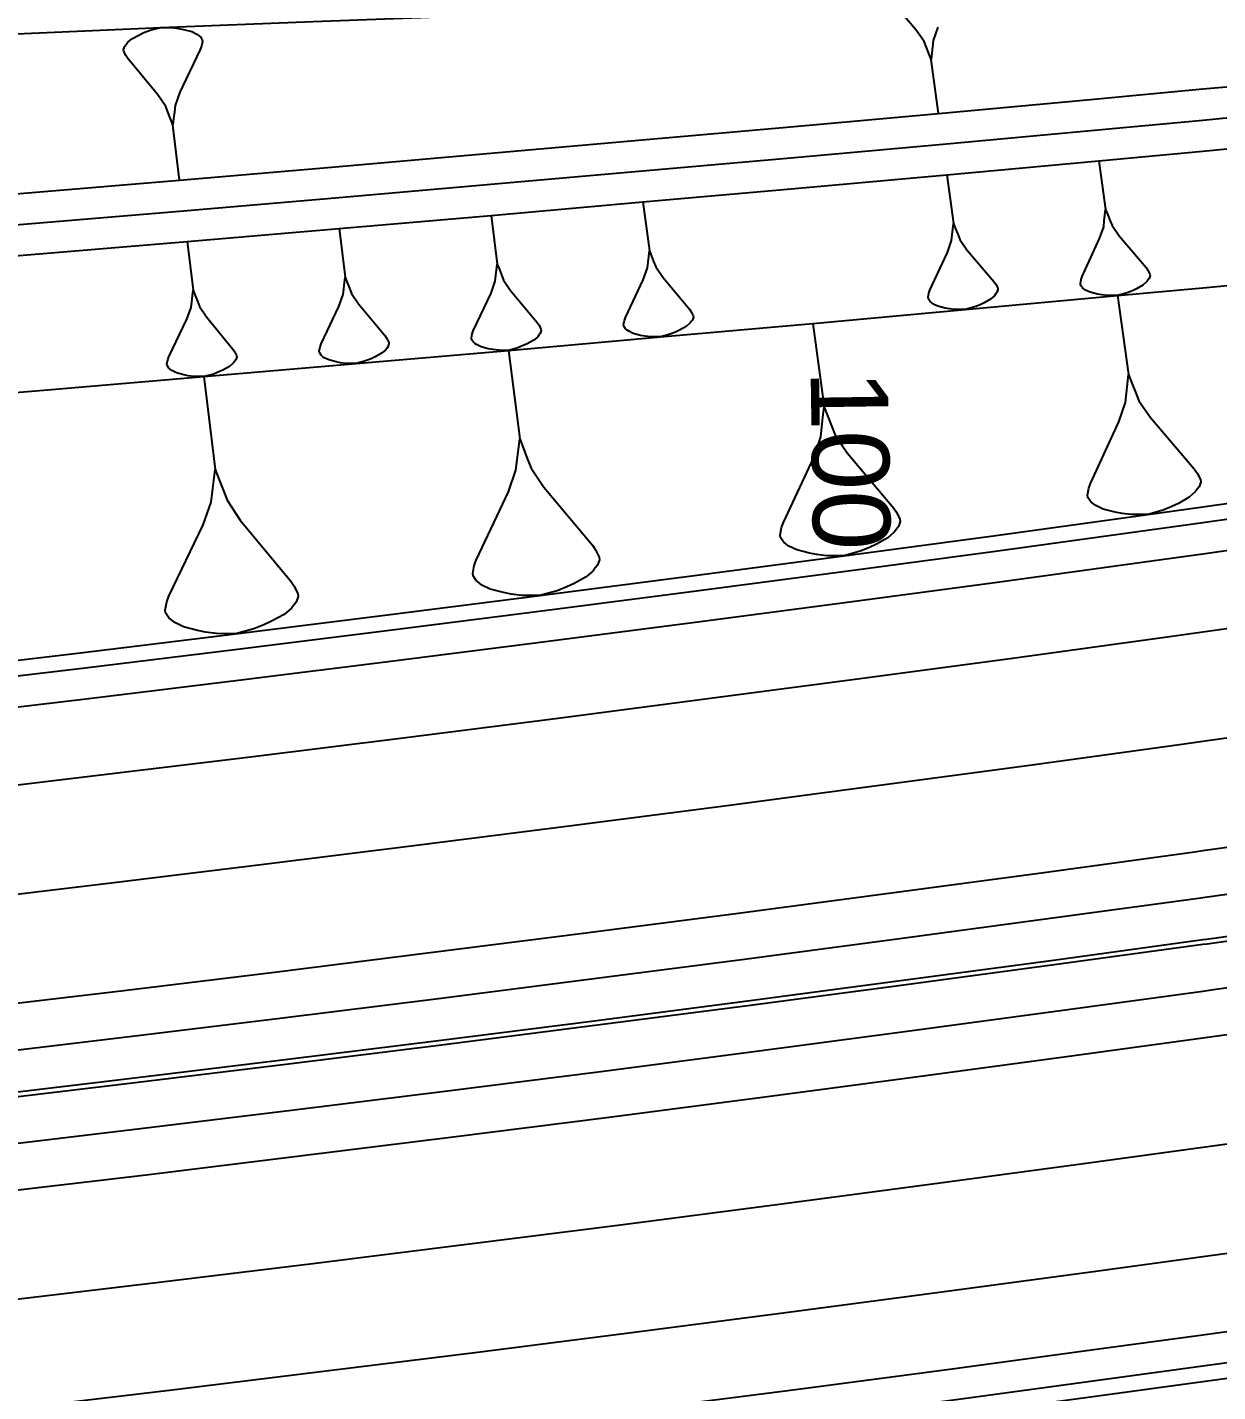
# Model space of a CAD drawing. Extents: x 389565 to 391267, y 804651 to 804848.
# Drawn here: x 390662 to 390700.48, y 804715.15 to 804759.24 of the extents above; entities that cross this region are included whole.
import ezdxf
from ezdxf.enums import TextEntityAlignment as Align

# ---------------------------------------------------------------- set-up
doc = ezdxf.new("R2010")
doc.units = 0
doc.layers.get('0').update_dxf_attribs({"linetype": 'CONTINUOUS'})
doc.styles.add('ARIAL', font='ARIAL.FON')

msp = doc.modelspace()

# ---------------------------------------------------------------- linework, layer by layer
at = {"color": 7}
for p, q in [((390690.7382, 804759.1511), (390689.7734, 804760.2865)), ((390665.7679, 804759.0716), (390665.9652, 804759.1475)), ((390665.9652, 804759.1475), (390666.3151, 804759.2422)), ((390666.3151, 804759.2422), (390666.6775, 804759.2352)), ((390666.6775, 804759.2352), (390666.8873, 804759.2093)), ((390666.8873, 804759.2093), (390667.0462, 804759.1773)), ((390667.0462, 804759.1773), (390667.3131, 804759.1068)), ((390690.9911, 804758.7802), (390690.7382, 804759.1511)), ((390691.4345, 804759.2456), (390691.2896, 804758.8207)), ((390665.1503, 804758.634), (390665.1949, 804758.6911)), ((390665.1949, 804758.6911), (390665.2396, 804758.7483)), ((390665.2396, 804758.7483), (390665.3797, 804758.8688)), ((390665.3797, 804758.8688), (390665.6216, 804759.0019)), ((390665.6216, 804759.0019), (390665.7679, 804759.0716)), ((390667.3131, 804759.1068), (390667.4783, 804759.0238)), ((390667.4783, 804759.0238), (390667.5355, 804758.9792)), ((390667.5355, 804758.9792), (390667.5926, 804758.9346)), ((390667.5926, 804758.9346), (390667.656, 804758.8391)), ((390667.6623, 804758.7882), (390667.6302, 804758.6293)), ((390667.656, 804758.8391), (390667.6623, 804758.7882)), ((390691.0679, 804758.588), (390690.9911, 804758.7802)), ((390691.2896, 804758.8207), (390691.2669, 804758.615)), ((390665.112, 804758.5259), (390665.1503, 804758.634)), ((390665.1182, 804758.4751), (390665.112, 804758.5259)), ((390665.1879, 804758.3287), (390665.1182, 804758.4751)), ((390665.2513, 804758.2332), (390665.1879, 804758.3287)), ((390666.222, 804757.0614), (390665.2513, 804758.2332)), ((390667.5918, 804758.5213), (390666.9343, 804757.1491)), ((390667.6302, 804758.6293), (390667.5918, 804758.5213)), ((390691.1447, 804758.3958), (390691.0679, 804758.588)), ((390691.2214, 804758.2036), (390691.1447, 804758.3958)), ((390691.2441, 804758.4093), (390691.2214, 804758.2036)), ((390691.2669, 804758.615), (390691.2441, 804758.4093)), ((390691.4579, 804756.4627), (390691.2214, 804758.2036)), ((390666.4756, 804756.6794), (390666.222, 804757.0614)), ((390666.9343, 804757.1491), (390666.7809, 804756.717)), ((390666.5515, 804756.4821), (390666.4756, 804756.6794)), ((390666.6275, 804756.2849), (390666.5515, 804756.4821)), ((390666.7551, 804756.5072), (390666.7292, 804756.2974)), ((390666.7809, 804756.717), (390666.7551, 804756.5072)), ((390666.7034, 804756.0876), (390666.6275, 804756.2849)), ((390666.7292, 804756.2974), (390666.7034, 804756.0876)), ((390666.9226, 804754.3068), (390666.7034, 804756.0876)), ((390696.6397, 804754.9311), (390696.8573, 804753.3585)), ((390691.727, 804754.4809), (390691.9406, 804752.9077)), ((390681.9023, 804753.5988), (390682.1081, 804752.0245)), ((390676.9903, 804753.167), (390677.1922, 804751.5922)), ((390696.7971, 804752.8007), (390696.8172, 804752.9866)), ((390696.8172, 804752.9866), (390696.8372, 804753.1726)), ((390696.8372, 804753.1726), (390696.8573, 804753.3585)), ((390696.8573, 804753.3585), (390696.9271, 804753.185)), ((390696.9271, 804753.185), (390696.9969, 804753.0115)), ((390696.9969, 804753.0115), (390697.0667, 804752.838)), ((390672.0785, 804752.7413), (390672.2764, 804751.166)), ((390691.879, 804752.35), (390691.8996, 804752.5359)), ((390691.8996, 804752.5359), (390691.9201, 804752.7218)), ((390691.9201, 804752.7218), (390691.9406, 804752.9077)), ((390691.9406, 804752.9077), (390692.01, 804752.734)), ((390692.01, 804752.734), (390692.0794, 804752.5603)), ((390692.0794, 804752.5603), (390692.1487, 804752.3866)), ((390696.6671, 804752.4163), (390696.7971, 804752.8007)), ((390697.0667, 804752.838), (390697.2962, 804752.5034)), ((390697.2962, 804752.5034), (390698.1705, 804751.4795)), ((390667.167, 804752.3218), (390667.3609, 804750.746)), ((390691.7481, 804751.966), (390691.879, 804752.35)), ((390692.1487, 804752.3866), (390692.3774, 804752.0514)), ((390696.1036, 804751.1935), (390696.6671, 804752.4163)), ((390682.0437, 804751.4672), (390682.0652, 804751.653)), ((390682.0652, 804751.653), (390682.0866, 804751.8387)), ((390682.0866, 804751.8387), (390682.1081, 804752.0245)), ((390682.1081, 804752.0245), (390682.1766, 804751.8505)), ((390682.1766, 804751.8505), (390682.2451, 804751.6765)), ((390682.2451, 804751.6765), (390682.3136, 804751.5024)), ((390691.1815, 804750.7446), (390691.7481, 804751.966)), ((390692.3774, 804752.0514), (390693.2491, 804751.0254)), ((390677.1264, 804751.035), (390677.1483, 804751.2207)), ((390677.1483, 804751.2207), (390677.1702, 804751.4065)), ((390677.1702, 804751.4065), (390677.1922, 804751.5922)), ((390677.1922, 804751.5922), (390677.2602, 804751.418)), ((390677.2602, 804751.418), (390677.3283, 804751.2438)), ((390677.3283, 804751.2438), (390677.3963, 804751.0696)), ((390681.9108, 804751.0838), (390682.0437, 804751.4672)), ((390682.3136, 804751.5024), (390682.5405, 804751.1661)), ((390696.0711, 804751.0975), (390696.1036, 804751.1935)), ((390698.1705, 804751.4795), (390698.2279, 804751.3959)), ((390698.2279, 804751.3959), (390698.2914, 804751.2673)), ((390698.2977, 804751.2223), (390698.2652, 804751.1263)), ((390698.2914, 804751.2673), (390698.2977, 804751.2223)), ((390667.3381, 804750.5604), (390667.3609, 804750.746)), ((390667.3609, 804750.746), (390667.4281, 804750.5715)), ((390672.2093, 804750.609), (390672.2317, 804750.7947)), ((390672.2317, 804750.7947), (390672.2541, 804750.9804)), ((390672.2541, 804750.9804), (390672.2764, 804751.166)), ((390672.2764, 804751.166), (390672.3441, 804750.9917)), ((390672.3441, 804750.9917), (390672.4117, 804750.8173)), ((390672.4117, 804750.8173), (390672.4793, 804750.6429)), ((390676.9925, 804750.652), (390677.1264, 804751.035)), ((390677.3963, 804751.0696), (390677.6224, 804750.7327)), ((390681.3382, 804749.8653), (390681.9108, 804751.0838)), ((390682.5405, 804751.1661), (390683.4072, 804750.1357)), ((390691.1488, 804750.6486), (390691.1815, 804750.7446)), ((390693.2491, 804751.0254), (390693.3063, 804750.9416)), ((390693.3063, 804750.9416), (390693.3696, 804750.8129)), ((390693.3757, 804750.7679), (390693.3429, 804750.6719)), ((390693.3696, 804750.8129), (390693.3757, 804750.7679)), ((390696.0448, 804750.9564), (390696.0711, 804751.0975)), ((390696.051, 804750.9115), (390696.0448, 804750.9564)), ((390696.1084, 804750.8279), (390696.051, 804750.9115)), ((390696.1595, 804750.7891), (390696.1084, 804750.8279)), ((390696.2107, 804750.7504), (390696.1595, 804750.7891)), ((390696.3579, 804750.6792), (390696.2107, 804750.7504)), ((390697.8531, 804750.7945), (390697.7246, 804750.7309)), ((390698.0654, 804750.9154), (390697.8531, 804750.7945)), ((390698.1877, 804751.024), (390698.0654, 804750.9154)), ((390698.2264, 804751.0751), (390698.1877, 804751.024)), ((390698.2652, 804751.1263), (390698.2264, 804751.0751)), ((390667.2924, 804750.1891), (390667.3152, 804750.3748)), ((390667.3152, 804750.3748), (390667.3381, 804750.5604)), ((390667.4281, 804750.5715), (390667.4953, 804750.3969)), ((390667.4953, 804750.3969), (390667.5625, 804750.2224)), ((390672.0745, 804750.2263), (390672.2093, 804750.609)), ((390672.4793, 804750.6429), (390672.7046, 804750.3055)), ((390672.7046, 804750.3055), (390673.5661, 804749.2708)), ((390676.4168, 804749.4349), (390676.9925, 804750.652)), ((390677.6224, 804750.7327), (390678.4865, 804749.7002)), ((390691.1221, 804750.5077), (390691.1488, 804750.6486)), ((390691.1282, 804750.4627), (390691.1221, 804750.5077)), ((390691.1854, 804750.3789), (390691.1282, 804750.4627)), ((390691.2365, 804750.3401), (390691.1854, 804750.3789)), ((390691.2875, 804750.3012), (390691.2365, 804750.3401)), ((390691.4346, 804750.2296), (390691.2875, 804750.3012)), ((390692.9301, 804750.3412), (390692.8013, 804750.2779)), ((390693.1426, 804750.4616), (390692.9301, 804750.3412)), ((390693.2652, 804750.5698), (390693.1426, 804750.4616)), ((390693.3041, 804750.6209), (390693.2652, 804750.5698)), ((390693.3429, 804750.6719), (390693.3041, 804750.6209)), ((390696.595, 804750.6204), (390696.3579, 804750.6792)), ((390696.736, 804750.5941), (390696.595, 804750.6204)), ((390696.922, 804750.5741), (390696.736, 804750.5941)), ((390697.2427, 804750.5727), (390696.922, 804750.5741)), ((390697.551, 804750.6611), (390697.2427, 804750.5727)), ((390697.2427, 804750.5727), (390697.5959, 804748.0199)), ((390697.7246, 804750.7309), (390697.551, 804750.6611)), ((390667.1566, 804749.8068), (390667.2924, 804750.1891)), ((390667.5625, 804750.2224), (390667.7869, 804749.8844)), ((390667.7869, 804749.8844), (390668.6458, 804748.8475)), ((390671.4957, 804749.0107), (390672.0745, 804750.2263)), ((390681.3049, 804749.7695), (390681.3382, 804749.8653)), ((390683.4072, 804750.1357), (390683.4639, 804750.0517)), ((390683.4639, 804750.0517), (390683.5265, 804749.9226)), ((390683.5324, 804749.8776), (390683.4992, 804749.7818)), ((390683.5265, 804749.9226), (390683.5324, 804749.8776)), ((390691.6715, 804750.1703), (390691.4346, 804750.2296)), ((390691.8125, 804750.1436), (390691.6715, 804750.1703)), ((390691.9984, 804750.1231), (390691.8125, 804750.1436)), ((390692.3191, 804750.1209), (390691.9984, 804750.1231)), ((390692.6276, 804750.2086), (390692.3191, 804750.1209)), ((390692.8013, 804750.2779), (390692.6276, 804750.2086)), ((390666.5748, 804748.5926), (390667.1566, 804749.8068)), ((390676.3834, 804749.3392), (390676.4168, 804749.4349)), ((390678.4865, 804749.7002), (390678.543, 804749.616)), ((390678.543, 804749.616), (390678.6053, 804749.4868)), ((390678.6111, 804749.4418), (390678.5776, 804749.346)), ((390678.6053, 804749.4868), (390678.6111, 804749.4418)), ((390681.2776, 804749.6286), (390681.3049, 804749.7695)), ((390681.2835, 804749.5837), (390681.2776, 804749.6286)), ((390681.3402, 804749.4996), (390681.2835, 804749.5837)), ((390681.3911, 804749.4605), (390681.3402, 804749.4996)), ((390681.4419, 804749.4214), (390681.3911, 804749.4605)), ((390681.5886, 804749.3491), (390681.4419, 804749.4214)), ((390683.0847, 804749.4531), (390682.9556, 804749.3905)), ((390683.2978, 804749.5725), (390683.0847, 804749.4531)), ((390683.421, 804749.6801), (390683.2978, 804749.5725)), ((390683.4601, 804749.7309), (390683.421, 804749.6801)), ((390683.4992, 804749.7818), (390683.4601, 804749.7309)), ((390687.3957, 804749.6753), (390687.7569, 804746.9649)), ((390671.462, 804748.915), (390671.4957, 804749.0107)), ((390673.5661, 804749.2708), (390673.6224, 804749.1864)), ((390673.6224, 804749.1864), (390673.6843, 804749.0571)), ((390673.69, 804749.012), (390673.6563, 804748.9164)), ((390673.6843, 804749.0571), (390673.69, 804749.012)), ((390676.3557, 804749.1984), (390676.3834, 804749.3392)), ((390676.3614, 804749.1534), (390676.3557, 804749.1984)), ((390676.418, 804749.0692), (390676.3614, 804749.1534)), ((390676.4687, 804749.03), (390676.418, 804749.0692)), ((390676.5195, 804748.9907), (390676.4687, 804749.03)), ((390676.666, 804748.9181), (390676.5195, 804748.9907)), ((390678.1623, 804749.0184), (390678.0331, 804748.9561)), ((390678.3757, 804749.1372), (390678.1623, 804749.0184)), ((390678.4992, 804749.2445), (390678.3757, 804749.1372)), ((390678.5384, 804749.2952), (390678.4992, 804749.2445)), ((390678.5776, 804749.346), (390678.5384, 804749.2952)), ((390681.8253, 804749.2885), (390681.5886, 804749.3491)), ((390681.9661, 804749.2612), (390681.8253, 804749.2885)), ((390682.1519, 804749.2397), (390681.9661, 804749.2612)), ((390682.4726, 804749.2359), (390682.1519, 804749.2397)), ((390682.7816, 804749.322), (390682.4726, 804749.2359)), ((390682.9556, 804749.3905), (390682.7816, 804749.322)), ((390666.5409, 804748.497), (390666.5748, 804748.5926)), ((390668.6458, 804748.8475), (390668.7019, 804748.763)), ((390668.7019, 804748.763), (390668.7636, 804748.6335)), ((390668.7691, 804748.5885), (390668.7352, 804748.4929)), ((390668.7636, 804748.6335), (390668.7691, 804748.5885)), ((390671.434, 804748.7743), (390671.462, 804748.915)), ((390671.4396, 804748.7293), (390671.434, 804748.7743)), ((390671.496, 804748.645), (390671.4396, 804748.7293)), ((390671.5466, 804748.6056), (390671.496, 804748.645)), ((390671.5973, 804748.5663), (390671.5466, 804748.6056)), ((390671.7436, 804748.4932), (390671.5973, 804748.5663)), ((390673.2402, 804748.5898), (390673.1108, 804748.5278)), ((390673.4539, 804748.7081), (390673.2402, 804748.5898)), ((390673.5776, 804748.8151), (390673.4539, 804748.7081)), ((390673.6169, 804748.8657), (390673.5776, 804748.8151)), ((390673.6563, 804748.9164), (390673.6169, 804748.8657)), ((390676.9025, 804748.8569), (390676.666, 804748.9181)), ((390677.0433, 804748.8292), (390676.9025, 804748.8569)), ((390677.229, 804748.8073), (390677.0433, 804748.8292)), ((390677.5497, 804748.8027), (390677.229, 804748.8073)), ((390677.8589, 804748.888), (390677.5497, 804748.8027)), ((390677.5497, 804748.8027), (390677.9162, 804745.9434)), ((390678.0331, 804748.9561), (390677.8589, 804748.888)), ((390666.5125, 804748.3564), (390666.5409, 804748.497)), ((390666.518, 804748.3114), (390666.5125, 804748.3564)), ((390666.5742, 804748.2269), (390666.518, 804748.3114)), ((390666.6247, 804748.1874), (390666.5742, 804748.2269)), ((390666.6753, 804748.1479), (390666.6247, 804748.1874)), ((390666.8214, 804748.0745), (390666.6753, 804748.1479)), ((390668.1887, 804748.1057), (390668.0141, 804748.0385)), ((390668.3182, 804748.1674), (390668.1887, 804748.1057)), ((390668.5322, 804748.2851), (390668.3182, 804748.1674)), ((390668.6562, 804748.3918), (390668.5322, 804748.2851)), ((390668.6957, 804748.4424), (390668.6562, 804748.3918)), ((390668.7352, 804748.4929), (390668.6957, 804748.4424)), ((390671.98, 804748.4315), (390671.7436, 804748.4932)), ((390672.1206, 804748.4034), (390671.98, 804748.4315)), ((390672.3063, 804748.381), (390672.1206, 804748.4034)), ((390672.627, 804748.3756), (390672.3063, 804748.381)), ((390672.9364, 804748.4602), (390672.627, 804748.3756)), ((390673.1108, 804748.5278), (390672.9364, 804748.4602)), ((390667.0576, 804748.0122), (390666.8214, 804748.0745)), ((390667.1982, 804747.9838), (390667.0576, 804748.0122)), ((390667.3838, 804747.9609), (390667.1982, 804747.9838)), ((390667.7045, 804747.9547), (390667.3838, 804747.9609)), ((390668.0141, 804748.0385), (390667.7045, 804747.9547)), ((390667.7045, 804747.9547), (390668.0737, 804744.9555)), ((390697.5308, 804747.4162), (390697.5633, 804747.7181)), ((390697.5633, 804747.7181), (390697.5959, 804748.0199)), ((390697.5959, 804748.0199), (390697.7092, 804747.7383)), ((390697.7092, 804747.7383), (390697.8225, 804747.4566)), ((390697.4982, 804747.1144), (390697.5308, 804747.4162)), ((390697.8225, 804747.4566), (390697.9358, 804747.1749)), ((390687.7208, 804746.6448), (390687.7569, 804746.9649)), ((390687.7569, 804746.9649), (390687.8756, 804746.6655)), ((390697.2872, 804746.4906), (390697.4982, 804747.1144)), ((390697.9358, 804747.1749), (390698.3083, 804746.6318)), ((390687.6846, 804746.3247), (390687.7208, 804746.6448)), ((390687.8756, 804746.6655), (390687.9944, 804746.366)), ((390687.9944, 804746.366), (390688.1131, 804746.0666)), ((390696.3725, 804744.5057), (390697.2872, 804746.4906)), ((390698.3083, 804746.6318), (390699.7275, 804744.9699)), ((390677.8764, 804745.6062), (390677.9162, 804745.9434)), ((390677.9162, 804745.9434), (390678.0398, 804745.6271)), ((390687.4212, 804745.3439), (390687.6484, 804746.0047)), ((390687.6484, 804746.0047), (390687.6846, 804746.3247)), ((390688.1131, 804746.0666), (390688.5054, 804745.4883)), ((390677.8366, 804745.269), (390677.8764, 804745.6062)), ((390678.0398, 804745.6271), (390678.1633, 804745.3108)), ((390688.5054, 804745.4883), (390690.0024, 804743.7175)), ((390677.7968, 804744.9317), (390677.8366, 804745.269)), ((390678.1633, 804745.3108), (390678.2869, 804744.9945)), ((390686.4402, 804743.2427), (390687.4212, 804745.3439)), ((390667.9867, 804744.2489), (390668.0302, 804744.6022)), ((390668.0302, 804744.6022), (390668.0737, 804744.9555)), ((390668.0737, 804744.9555), (390668.2016, 804744.6233)), ((390668.2016, 804744.6233), (390668.3295, 804744.291)), ((390677.5538, 804744.2363), (390677.7968, 804744.9317)), ((390678.2869, 804744.9945), (390678.6974, 804744.3829)), ((390699.7275, 804744.9699), (390699.8206, 804744.8341)), ((390699.8206, 804744.8341), (390699.9238, 804744.6254)), ((390699.9238, 804744.6254), (390699.9339, 804744.5524)), ((390667.9432, 804743.8955), (390667.9867, 804744.2489)), ((390668.3295, 804744.291), (390668.4574, 804743.9588)), ((390676.5084, 804742.0264), (390677.5538, 804744.2363)), ((390678.6974, 804744.3829), (390680.2663, 804742.5081)), ((390696.277, 804744.1208), (390696.3197, 804744.3497)), ((390696.3197, 804744.3497), (390696.3725, 804744.5057)), ((390699.7555, 804744.2304), (390699.5569, 804744.0543)), ((390699.8183, 804744.3135), (390699.7555, 804744.2304)), ((390699.8812, 804744.3965), (390699.8183, 804744.3135)), ((390699.9339, 804744.5524), (390699.8812, 804744.3965)), ((390667.6848, 804743.1678), (390667.9432, 804743.8955)), ((390668.4574, 804743.9588), (390668.8845, 804743.3155)), ((390690.0024, 804743.7175), (390690.1005, 804743.5729)), ((390696.2871, 804744.0479), (390696.277, 804744.1208)), ((390696.3803, 804743.9121), (390696.2871, 804744.0479)), ((390696.4633, 804743.8493), (390696.3803, 804743.9121)), ((390696.5463, 804743.7864), (390696.4633, 804743.8493)), ((390696.7853, 804743.6708), (390696.5463, 804743.7864)), ((390699.0036, 804743.7547), (390698.722, 804743.6414)), ((390699.2124, 804743.858), (390699.0036, 804743.7547)), ((390699.5569, 804744.0543), (390699.2124, 804743.858)), ((390668.8845, 804743.3155), (390670.5193, 804741.3419)), ((390686.3834, 804743.0775), (390686.4402, 804743.2427)), ((390690.1005, 804743.5729), (390690.2089, 804743.3509)), ((390690.2192, 804743.2735), (390690.1624, 804743.1083)), ((390690.2089, 804743.3509), (390690.2192, 804743.2735)), ((390697.1702, 804743.5754), (390696.7853, 804743.6708)), ((390697.3991, 804743.5328), (390697.1702, 804743.5754)), ((390697.7009, 804743.5002), (390697.3991, 804743.5328)), ((390698.2215, 804743.4979), (390697.7009, 804743.5002)), ((390698.722, 804743.6414), (390698.2215, 804743.4979)), ((390666.5775, 804740.8567), (390667.6848, 804743.1678)), ((390686.3369, 804742.8349), (390686.3834, 804743.0775)), ((390686.3472, 804742.7575), (390686.3369, 804742.8349)), ((390690.0282, 804742.9327), (390689.8165, 804742.7469)), ((390690.0953, 804743.0205), (390690.0282, 804742.9327)), ((390690.1624, 804743.1083), (390690.0953, 804743.0205)), ((390680.2663, 804742.5081), (390680.3689, 804742.3552)), ((390686.4453, 804742.6129), (390686.3472, 804742.7575)), ((390686.5331, 804742.5458), (390686.4453, 804742.6129)), ((390686.6208, 804742.4787), (390686.5331, 804742.5458)), ((390686.8738, 804742.3547), (390686.6208, 804742.4787)), ((390689.2279, 804742.432), (390688.9285, 804742.3133)), ((390689.4499, 804742.5404), (390689.2279, 804742.432)), ((390689.8165, 804742.7469), (390689.4499, 804742.5404)), ((390676.4477, 804741.8526), (390676.5084, 804742.0264)), ((390680.3689, 804742.3552), (390680.482, 804742.1206)), ((390680.4925, 804742.0389), (390680.4318, 804741.865)), ((390680.482, 804742.1206), (390680.4925, 804742.0389)), ((390687.2816, 804742.2515), (390686.8738, 804742.3547)), ((390687.5243, 804742.205), (390687.2816, 804742.2515)), ((390687.8443, 804742.1688), (390687.5243, 804742.205)), ((390688.3967, 804742.1636), (390687.8443, 804742.1688)), ((390688.9285, 804742.3133), (390688.3967, 804742.1636)), ((390676.3974, 804741.597), (390676.4477, 804741.8526)), ((390676.4079, 804741.5153), (390676.3974, 804741.597)), ((390676.5105, 804741.3624), (390676.4079, 804741.5153)), ((390680.0652, 804741.4859), (390679.6777, 804741.2702)), ((390680.2893, 804741.6807), (390680.0652, 804741.4859)), ((390680.3605, 804741.7729), (390680.2893, 804741.6807)), ((390680.4318, 804741.865), (390680.3605, 804741.7729)), ((390670.5193, 804741.3419), (390670.6261, 804741.1811)), ((390670.6261, 804741.1811), (390670.7435, 804740.9346)), ((390676.6027, 804741.2912), (390676.5105, 804741.3624)), ((390676.6948, 804741.22), (390676.6027, 804741.2912)), ((390676.9609, 804741.088), (390676.6948, 804741.22)), ((390677.3903, 804740.977), (390676.9609, 804741.088)), ((390679.4431, 804741.1571), (390679.1268, 804741.0335)), ((390679.6777, 804741.2702), (390679.4431, 804741.1571)), ((390666.4588, 804740.4072), (390666.5129, 804740.6748)), ((390666.5129, 804740.6748), (390666.5775, 804740.8567)), ((390670.6894, 804740.667), (390670.6143, 804740.5707)), ((390670.754, 804740.8489), (390670.6894, 804740.667)), ((390670.7435, 804740.9346), (390670.754, 804740.8489)), ((390677.6458, 804740.9267), (390677.3903, 804740.977)), ((390677.9831, 804740.8869), (390677.6458, 804740.9267)), ((390678.5654, 804740.8785), (390677.9831, 804740.8869)), ((390679.1268, 804741.0335), (390678.5654, 804740.8785)), ((390666.4694, 804740.3215), (390666.4588, 804740.4072)), ((390666.5762, 804740.1606), (390666.4694, 804740.3215)), ((390666.6724, 804740.0855), (390666.5762, 804740.1606)), ((390670.3031, 804740.2714), (390669.8958, 804740.0473)), ((390670.5391, 804740.4745), (390670.3031, 804740.2714)), ((390670.6143, 804740.5707), (390670.5391, 804740.4745)), ((390666.7687, 804740.0103), (390666.6724, 804740.0855)), ((390667.0468, 804739.8706), (390666.7687, 804740.0103)), ((390667.4964, 804739.752), (390667.0468, 804739.8706)), ((390667.764, 804739.6979), (390667.4964, 804739.752)), ((390669.317, 804739.8021), (390668.7277, 804739.6426)), ((390669.6492, 804739.93), (390669.317, 804739.8021)), ((390669.8958, 804740.0473), (390669.6492, 804739.93)), ((390668.1173, 804739.6544), (390667.764, 804739.6979)), ((390668.7277, 804739.6426), (390668.1173, 804739.6544))]:
    msp.add_line(p, q, dxfattribs=at)
at = {"color": 1, "linetype": 'CONTINUOUS'}
for points in [[(390700, 804757.2498), (390701.2737, 804757.368), (390706.182, 804757.83), (390711.0907, 804758.2981), (390715.9997, 804758.7723), (390720.909, 804759.2528), (390725.8187, 804759.7394), (390730.7288, 804760.2322), (390735.6392, 804760.7313), (390740.5501, 804761.2365), (390745.4613, 804761.748), (390750.373, 804762.2657), (390753.0541, 804762.5509), (390755.2849, 804762.7912), (390760.195, 804763.3357), (390765.103, 804763.9015), (390770.0086, 804764.4885), (390774.9118, 804765.0968), (390779.8125, 804765.7263), (390784.7106, 804766.377), (390789.606, 804767.0489)], [(390700, 804743.7462), (390703.1314, 804744.1834), (390708.0395, 804744.8812), (390712.9459, 804745.5913), (390717.8505, 804746.3137), (390722.7533, 804747.0483), (390727.6542, 804747.7952), (390732.5532, 804748.5543), (390737.4504, 804749.3256), (390742.3455, 804750.1092), (390747.2387, 804750.9051), (390752.1299, 804751.7131), (390754.7988, 804752.1593), (390757.0191, 804752.5334), (390761.9062, 804753.3659), (390766.7912, 804754.2107), (390771.6741, 804755.0676), (390776.5548, 804755.9367), (390781.4333, 804756.8181), (390786.3096, 804757.7116), (390791.1837, 804758.6173), (390796.0555, 804759.5352), (390800, 804761.1466)], [(390700, 804743.2413), (390703.2012, 804743.6883), (390708.1105, 804744.3863), (390713.0182, 804745.0966), (390717.924, 804745.8191), (390722.828, 804746.5539), (390727.7301, 804747.301), (390732.6304, 804748.0603), (390737.5288, 804748.8318), (390742.4252, 804749.6156), (390747.3196, 804750.4116), (390752.2121, 804751.2199), (390754.8816, 804751.6662), (390757.1024, 804752.0404), (390761.9908, 804752.8731), (390766.877, 804753.7181), (390771.7611, 804754.5752), (390776.6431, 804755.4446), (390781.5228, 804756.3262), (390786.4004, 804757.2199), (390791.2756, 804758.1259), (390796.1487, 804759.044)], [(390600, 804749.2019), (390603.148, 804749.416), (390608.0534, 804749.7558), (390612.9588, 804750.1016), (390617.8643, 804750.4534), (390622.7697, 804750.8114), (390627.6752, 804751.1754), (390632.5807, 804751.5455), (390637.4864, 804751.9216), (390642.3921, 804752.3039), (390647.2979, 804752.6923), (390652.2039, 804753.0867), (390657.11, 804753.4873), (390662.0162, 804753.894), (390666.9226, 804754.3068), (390671.8292, 804754.7257), (390676.736, 804755.1507), (390681.6431, 804755.5819), (390686.5503, 804756.0192), (390691.4579, 804756.4627), (390696.3656, 804756.9123), (390700, 804757.2498)], [(390700, 804729.7622), (390700.1196, 804729.7786), (390705.0638, 804730.4689), (390710.0062, 804731.1716), (390714.9469, 804731.8866), (390719.8857, 804732.614), (390724.8227, 804733.3538), (390729.7579, 804734.1058), (390734.6911, 804734.8703), (390739.6224, 804735.647), (390744.5518, 804736.4361), (390749.4792, 804737.2375), (390754.4045, 804738.0512), (390757.092, 804738.5005), (390759.3279, 804738.8772), (390764.2491, 804739.7155), (390769.1682, 804740.5662), (390774.0852, 804741.4291), (390779, 804742.3043), (390783.9126, 804743.1918), (390788.823, 804744.0916), (390793.7311, 804745.0036), (390798.6369, 804745.9279), (390800, 804746.1883)], [(390700, 804729.6108), (390700.1402, 804729.63), (390705.0847, 804730.3204), (390710.0275, 804731.0231), (390714.9685, 804731.7382), (390719.9077, 804732.4657), (390724.8451, 804733.2055), (390729.7806, 804733.9576), (390734.7143, 804734.7221), (390739.646, 804735.4989), (390744.5757, 804736.288), (390749.5035, 804737.0895), (390754.4292, 804737.9032), (390757.1169, 804738.3526), (390759.3529, 804738.7293), (390764.2745, 804739.5677), (390769.194, 804740.4184), (390774.1113, 804741.2814), (390779.0265, 804742.1566), (390783.9394, 804743.0442), (390788.8502, 804743.9441), (390793.7587, 804744.8562), (390798.6648, 804745.7806), (390800, 804746.0356)], [(390600, 804732.3962), (390604.6463, 804732.8095), (390609.5832, 804733.2612), (390614.519, 804733.7251), (390619.4535, 804734.2015), (390624.3869, 804734.6901), (390629.319, 804735.1911), (390634.2498, 804735.7044), (390639.1794, 804736.2301), (390644.1076, 804736.768), (390649.0345, 804737.3183), (390653.96, 804737.8809), (390658.884, 804738.4558), (390663.8066, 804739.043), (390668.7277, 804739.6426), (390673.6473, 804740.2544), (390678.5654, 804740.8785), (390683.4819, 804741.5149), (390688.3967, 804742.1636), (390693.31, 804742.8246), (390698.2215, 804743.4979), (390700, 804743.7462)], [(390600, 804731.8942), (390604.6913, 804732.3115), (390609.6294, 804732.7633), (390614.5664, 804733.2274), (390619.5022, 804733.7038), (390624.4368, 804734.1926), (390629.3701, 804734.6937), (390634.3022, 804735.2072), (390639.233, 804735.7329), (390644.1625, 804736.271), (390649.0906, 804736.8215), (390654.0173, 804737.3842), (390658.9426, 804737.9593), (390663.8665, 804738.5466), (390668.7888, 804739.1463), (390673.7097, 804739.7583), (390678.6289, 804740.3826), (390683.5467, 804741.0191), (390688.4628, 804741.668), (390693.3773, 804742.3292), (390698.2901, 804743.0026), (390700, 804743.2413)], [(390700, 804715.9845), (390701.9903, 804716.2574), (390706.9683, 804716.9524), (390711.9445, 804717.6599), (390716.9189, 804718.3798), (390721.8915, 804719.1122), (390726.8623, 804719.857), (390731.8312, 804720.6142), (390736.7981, 804721.3839), (390741.7632, 804722.1659), (390746.7262, 804722.9604), (390751.6873, 804723.7673), (390756.6463, 804724.5865), (390759.3522, 804725.0389), (390761.6033, 804725.4182), (390766.5581, 804726.2623), (390771.5109, 804727.1187), (390776.4615, 804727.9875), (390781.4099, 804728.8687), (390786.3561, 804729.7623), (390791.3, 804730.6682), (390796.2417, 804731.5865), (390800, 804732.2946)], [(390700, 804715.4798), (390702.0588, 804715.7621), (390707.038, 804716.4573), (390712.0155, 804717.165), (390716.9911, 804717.8851), (390721.965, 804718.6176), (390726.937, 804719.3626), (390731.9071, 804720.12), (390736.8753, 804720.8899), (390741.8416, 804721.6721), (390746.8059, 804722.4668), (390751.7682, 804723.2738), (390756.7284, 804724.0933), (390759.435, 804724.5458), (390761.6866, 804724.9252), (390766.6427, 804725.7695), (390771.5967, 804726.6261), (390776.5485, 804727.4952), (390781.4982, 804728.3766), (390786.4456, 804729.2703), (390791.3907, 804730.1765), (390796.3336, 804731.095), (390800, 804731.7858)], [(390600, 804718.4938), (390600.9184, 804718.5732), (390605.8909, 804719.0155), (390610.8622, 804719.4703), (390615.8324, 804719.9376), (390620.8015, 804720.4172), (390625.7693, 804720.9093), (390630.7359, 804721.4138), (390635.7011, 804721.9307), (390640.6651, 804722.46), (390645.6278, 804723.0017), (390650.589, 804723.5558), (390655.5489, 804724.1224), (390660.5074, 804724.7013), (390665.4643, 804725.2926), (390670.4198, 804725.8963), (390675.3738, 804726.5124), (390680.3262, 804727.1409), (390685.277, 804727.7817), (390690.2262, 804728.435), (390695.1738, 804729.1006), (390700, 804729.7622)], [(390600, 804718.3432), (390600.9315, 804718.4238), (390605.9043, 804718.8662), (390610.8761, 804719.321), (390615.8467, 804719.7882), (390620.8161, 804720.2679), (390625.7843, 804720.76), (390630.7512, 804721.2646), (390635.7169, 804721.7815), (390640.6812, 804722.3108), (390645.6442, 804722.8526), (390650.6059, 804723.4068), (390655.5661, 804723.9733), (390660.5249, 804724.5523), (390665.4823, 804725.1437), (390670.4381, 804725.7474), (390675.3925, 804726.3636), (390680.3453, 804726.9921), (390685.2964, 804727.633), (390690.246, 804728.2863), (390695.1939, 804728.952), (390700, 804729.6108)], [(390600, 804704.7929), (390602.111, 804704.9754), (390607.1174, 804705.4208), (390612.1228, 804705.8787), (390617.127, 804706.3491), (390622.13, 804706.832), (390627.1317, 804707.3274), (390632.1322, 804707.8354), (390637.1315, 804708.3558), (390642.1294, 804708.8887), (390647.126, 804709.4342), (390652.1211, 804709.9921), (390657.1149, 804710.5625), (390662.1073, 804711.1454), (390667.0981, 804711.7407), (390672.0875, 804712.3486), (390677.0753, 804712.9689), (390682.0616, 804713.6017), (390687.0462, 804714.2469), (390692.0293, 804714.9046), (390697.0106, 804715.5747), (390700, 804715.9845)], [(390600, 804704.291), (390602.1546, 804704.4773), (390607.1624, 804704.9228), (390612.1689, 804705.3808), (390617.1744, 804705.8513), (390622.1786, 804706.3344), (390627.1816, 804706.8299), (390632.1834, 804707.338), (390637.1839, 804707.8586), (390642.183, 804708.3916), (390647.1808, 804708.9372), (390652.1773, 804709.4952), (390657.1723, 804710.0658), (390662.1659, 804710.6488), (390667.158, 804711.2443), (390672.1486, 804711.8523), (390677.1376, 804712.4728), (390682.1251, 804713.1057), (390687.111, 804713.7511), (390692.0953, 804714.409), (390697.0779, 804715.0793), (390700, 804715.4798)]]:
    msp.add_lwpolyline(points, dxfattribs=at)
at = {"color": 7, "linetype": 'CONTINUOUS'}
for points in [[(390700, 804756.2466), (390701.4132, 804756.3778), (390706.324, 804756.8401), (390711.2352, 804757.3085), (390716.1466, 804757.7832), (390721.0584, 804758.264), (390725.9706, 804758.751), (390730.8831, 804759.2442), (390735.796, 804759.7437), (390740.7093, 804760.2493), (390745.6231, 804760.7612), (390750.5372, 804761.2793), (390753.2197, 804761.5647), (390755.4516, 804761.8052), (390760.3642, 804762.3501), (390765.2746, 804762.9163), (390770.1827, 804763.5038), (390775.0883, 804764.1125), (390779.9915, 804764.7425), (390784.892, 804765.3936), (390789.7899, 804766.066)], [(390700, 804755.2433), (390701.5527, 804755.3876), (390706.466, 804755.8502), (390711.3796, 804756.319), (390716.2936, 804756.794), (390721.2079, 804757.2752), (390726.1225, 804757.7626), (390731.0375, 804758.2562), (390735.9529, 804758.756), (390740.8686, 804759.2621), (390745.7848, 804759.7744), (390750.7015, 804760.2929), (390753.3852, 804760.5785), (390755.6183, 804760.8192), (390760.5334, 804761.3645), (390765.4462, 804761.9312), (390770.3567, 804762.5191), (390775.2649, 804763.1282), (390780.1705, 804763.7586), (390785.0735, 804764.4102), (390789.9738, 804765.083)], [(390600, 804753.0259), (390602.8076, 804753.1895), (390607.706, 804753.5026), (390612.6038, 804753.828), (390617.5018, 804754.1597), (390622.3991, 804754.5059), (390627.26, 804755.213), (390632.1136, 804755.9791), (390636.9784, 804756.6298), (390641.8188, 804757.4958), (390646.6892, 804758.081), (390651.5736, 804758.5444), (390656.4833, 804758.7971), (390661.3987, 804759.0164), (390666.3151, 804759.2422), (390671.2386, 804759.4268), (390676.1637, 804759.6159), (390681.0397, 804760.1979), (390685.9142, 804760.7931), (390690.8026, 804761.2874), (390695.6855, 804761.828), (390700, 804762.3516)], [(390700, 804750.8291), (390702.1666, 804751.0306), (390707.0908, 804751.4948), (390712.0153, 804751.9652), (390716.9401, 804752.4418), (390721.8653, 804752.9246), (390726.7908, 804753.4137), (390731.7167, 804753.909), (390736.6429, 804754.4105), (390741.5696, 804754.9183), (390746.4966, 804755.4323), (390751.4241, 804755.9526), (390754.1138, 804756.2393), (390756.3518, 804756.4808), (390761.2777, 804757.028), (390766.2014, 804757.5965), (390771.1227, 804758.1863), (390776.0417, 804758.7973), (390780.9581, 804759.4297), (390785.872, 804760.0833), (390790.7831, 804760.7581)], [(390600, 804748.1998), (390603.2379, 804748.4201), (390608.1458, 804748.76), (390613.0537, 804749.1061), (390617.9616, 804749.4582), (390622.8695, 804749.8163), (390627.7775, 804750.1806), (390632.6855, 804750.551), (390637.5936, 804750.9274), (390642.5018, 804751.3099), (390647.4102, 804751.6986), (390652.3186, 804752.0933), (390657.2272, 804752.4942), (390662.1359, 804752.9012), (390667.0448, 804753.3143), (390671.9539, 804753.7335), (390676.8632, 804754.1588), (390681.7727, 804754.5903), (390686.6824, 804755.028), (390691.5924, 804755.4718), (390696.5027, 804755.9217), (390700, 804756.2466)], [(390700, 804739.7074), (390703.6895, 804740.2225), (390708.6075, 804740.9218), (390713.5238, 804741.6333), (390718.4383, 804742.3571), (390723.351, 804743.0932), (390728.2618, 804743.8416), (390733.1707, 804744.6022), (390738.0777, 804745.3751), (390742.9827, 804746.1603), (390747.8858, 804746.9577), (390752.7869, 804747.7674), (390755.4611, 804748.2146), (390757.6859, 804748.5894), (390762.5828, 804749.4236), (390767.4777, 804750.27), (390772.3704, 804751.1287), (390777.261, 804751.9996), (390782.1494, 804752.8827), (390787.0355, 804753.778), (390791.9194, 804754.6856), (390796.801, 804755.6053), (390800, 804756.2163)], [(390600, 804747.1977), (390603.3278, 804747.4241), (390608.2381, 804747.7643), (390613.1485, 804748.1106), (390618.0589, 804748.4629), (390622.9693, 804748.8213), (390627.8798, 804749.1859), (390632.7903, 804749.5565), (390637.7009, 804749.9332), (390642.6116, 804750.316), (390647.5224, 804750.7049), (390652.4333, 804751.0999), (390657.3444, 804751.5011), (390662.2556, 804751.9084), (390667.167, 804752.3218), (390672.0785, 804752.7413), (390676.9903, 804753.167), (390681.9023, 804753.5988), (390686.8145, 804754.0367), (390691.727, 804754.4809), (390696.6397, 804754.9311), (390700, 804755.2433)], [(390700, 804736.1734), (390704.1778, 804736.7568), (390709.1045, 804737.4572), (390714.0295, 804738.17), (390718.9526, 804738.8951), (390723.8739, 804739.6325), (390728.7934, 804740.3822), (390733.7109, 804741.1442), (390738.6266, 804741.9184), (390743.5403, 804742.705), (390748.452, 804743.5038), (390753.3617, 804744.315), (390756.0406, 804744.7629), (390758.2693, 804745.1384), (390763.1749, 804745.974), (390768.0784, 804746.8219), (390772.9797, 804747.6821), (390777.8789, 804748.5545), (390782.7759, 804749.4392), (390787.6706, 804750.3361), (390792.5631, 804751.2453), (390797.4533, 804752.1667), (390800, 804752.6531)], [(390600, 804742.7884), (390603.7231, 804743.0419), (390608.6445, 804743.3831), (390613.5658, 804743.7304), (390618.4871, 804744.0838), (390623.4085, 804744.4433), (390628.3299, 804744.8089), (390633.2514, 804745.1807), (390638.1729, 804745.5586), (390643.0945, 804745.9426), (390648.0163, 804746.3327), (390652.9381, 804746.729), (390657.8601, 804747.1314), (390662.7822, 804747.54), (390667.7045, 804747.9547), (390672.627, 804748.3756), (390677.5497, 804748.8027), (390682.4726, 804749.2359), (390687.3957, 804749.6753), (390692.3191, 804750.1209), (390697.2427, 804750.5727), (390700, 804750.8291)], [(390700, 804732.6395), (390704.6662, 804733.291), (390709.6015, 804733.9927), (390714.5351, 804734.7067), (390719.4669, 804735.4331), (390724.3969, 804736.1718), (390729.325, 804736.9228), (390734.2512, 804737.6861), (390739.1755, 804738.4617), (390744.0978, 804739.2497), (390749.0182, 804740.0499), (390753.9365, 804740.8625), (390756.6201, 804741.3112), (390758.8528, 804741.6873), (390763.767, 804742.5245), (390768.6791, 804743.3739), (390773.589, 804744.2356), (390778.4968, 804745.1095), (390783.4024, 804745.9958), (390788.3058, 804746.8942), (390793.2069, 804747.805), (390798.1057, 804748.728), (390800, 804749.0898)], [(390700, 804726.5827), (390700.5513, 804726.6583), (390705.5033, 804727.3497), (390710.4535, 804728.0535), (390715.4019, 804728.7697), (390720.3486, 804729.4982), (390725.2934, 804730.2391), (390730.2363, 804730.9924), (390735.1773, 804731.758), (390740.1165, 804732.536), (390745.0536, 804733.3263), (390749.9887, 804734.129), (390754.9219, 804734.944), (390757.6136, 804735.394), (390759.853, 804735.7713), (390764.7819, 804736.6109), (390769.7088, 804737.4629), (390774.6336, 804738.3272), (390779.5561, 804739.2038), (390784.4765, 804740.0927), (390789.3946, 804740.9939), (390794.3104, 804741.9073), (390799.224, 804742.8331), (390800, 804742.9813)], [(390600, 804728.3805), (390600.0578, 804728.3855), (390605.0058, 804728.8257), (390609.9526, 804729.2783), (390614.8983, 804729.7432), (390619.8428, 804730.2205), (390624.7861, 804730.7101), (390629.7282, 804731.2121), (390634.669, 804731.7264), (390639.6085, 804732.2531), (390644.5467, 804732.7922), (390649.4835, 804733.3436), (390654.4189, 804733.9073), (390659.3528, 804734.4834), (390664.2854, 804735.0718), (390669.2164, 804735.6725), (390674.1459, 804736.2856), (390679.0739, 804736.911), (390684.0003, 804737.5487), (390688.9251, 804738.1987), (390693.8482, 804738.861), (390698.7697, 804739.5356), (390700, 804739.7074)], [(390700, 804723.05), (390701.031, 804723.1913), (390705.9916, 804723.8839), (390710.9505, 804724.589), (390715.9076, 804725.3064), (390720.8629, 804726.0362), (390725.8163, 804726.7784), (390730.7679, 804727.533), (390735.7176, 804728.3), (390740.6654, 804729.0793), (390745.6111, 804729.871), (390750.5549, 804730.6751), (390755.4967, 804731.4915), (390758.1931, 804731.9423), (390760.4364, 804732.3203), (390765.374, 804733.1614), (390770.3095, 804734.0148), (390775.2429, 804734.8806), (390780.174, 804735.7588), (390785.103, 804736.6492), (390790.0297, 804737.552), (390794.9542, 804738.4671), (390799.8763, 804739.3945), (390800, 804739.4181)], [(390600, 804724.8675), (390600.3636, 804724.8989), (390605.3203, 804725.3399), (390610.2758, 804725.7932), (390615.2302, 804726.2589), (390620.1835, 804726.7371), (390625.1355, 804727.2276), (390630.0862, 804727.7305), (390635.0357, 804728.2457), (390639.9839, 804728.7733), (390644.9308, 804729.3133), (390649.8763, 804729.8657), (390654.8204, 804730.4304), (390659.7631, 804731.0075), (390664.7043, 804731.597), (390669.644, 804732.1987), (390674.5822, 804732.8129), (390679.5189, 804733.4394), (390684.454, 804734.0782), (390689.3874, 804734.7293), (390694.3192, 804735.3928), (390699.2494, 804736.0686), (390700, 804736.1734)], [(390700, 804719.5172), (390701.5107, 804719.7243), (390706.4799, 804720.4182), (390711.4475, 804721.1244), (390716.4133, 804721.8431), (390721.3772, 804722.5742), (390726.3393, 804723.3177), (390731.2995, 804724.0736), (390736.2579, 804724.8419), (390741.2143, 804725.6226), (390746.1687, 804726.4157), (390751.1211, 804727.2212), (390756.0715, 804728.039), (390758.7726, 804728.4906), (390761.0198, 804728.8692), (390765.9661, 804729.7118), (390770.9102, 804730.5668), (390775.8522, 804731.4341), (390780.792, 804732.3137), (390785.7295, 804733.2057), (390790.6649, 804734.1101), (390795.5979, 804735.0268), (390800, 804735.8562)], [(390600, 804721.3544), (390600.6694, 804721.4123), (390605.6348, 804721.854), (390610.599, 804722.3082), (390615.5622, 804722.7747), (390620.5241, 804723.2537), (390625.4848, 804723.7451), (390630.4443, 804724.2488), (390635.4025, 804724.765), (390640.3594, 804725.2935), (390645.315, 804725.8345), (390650.2692, 804726.3878), (390655.2219, 804726.9535), (390660.1733, 804727.5316), (390665.1232, 804728.1221), (390670.0716, 804728.725), (390675.0185, 804729.3402), (390679.9639, 804729.9678), (390684.9076, 804730.6077), (390689.8497, 804731.26), (390694.7902, 804731.9247), (390699.729, 804732.6017), (390700, 804732.6395)], [(390600, 804715.332), (390601.1936, 804715.4352), (390606.1739, 804715.8783), (390611.1531, 804716.3338), (390616.1312, 804716.8018), (390621.108, 804717.2822), (390626.0837, 804717.775), (390631.0581, 804718.2803), (390636.0312, 804718.798), (390641.003, 804719.3282), (390645.9735, 804719.8707), (390650.9426, 804720.4257), (390655.9103, 804720.9932), (390660.8766, 804721.573), (390665.8414, 804722.1652), (390670.8047, 804722.7699), (390675.7664, 804723.387), (390680.7267, 804724.0164), (390685.6853, 804724.6583), (390690.6423, 804725.3126), (390695.5977, 804725.9792), (390700, 804726.5827)], [(390600, 804711.819), (390601.4994, 804711.9486), (390606.4884, 804712.3925), (390611.4763, 804712.8488), (390616.4631, 804713.3175), (390621.4487, 804713.7988), (390626.433, 804714.2925), (390631.4161, 804714.7987), (390636.398, 804715.3173), (390641.3785, 804715.8484), (390646.3577, 804716.3919), (390651.3355, 804716.9479), (390656.3118, 804717.5163), (390661.2868, 804718.0971), (390666.2603, 804718.6904), (390671.2323, 804719.2961), (390676.2027, 804719.9143), (390681.1716, 804720.5449), (390686.1389, 804721.1878), (390691.1046, 804721.8433), (390696.0686, 804722.5111), (390700, 804723.05)], [(390600, 804708.3059), (390601.8052, 804708.462), (390606.8029, 804708.9066), (390611.7996, 804709.3637), (390616.795, 804709.8333), (390621.7893, 804710.3154), (390626.7824, 804710.81), (390631.7742, 804711.317), (390636.7647, 804711.8365), (390641.7539, 804712.3686), (390646.7418, 804712.913), (390651.7283, 804713.47), (390656.7134, 804714.0394), (390661.697, 804714.6212), (390666.6792, 804715.2156), (390671.6599, 804715.8223), (390676.639, 804716.4416), (390681.6166, 804717.0733), (390686.5926, 804717.7174), (390691.5669, 804718.3739), (390696.5396, 804719.0429), (390700, 804719.5172)]]:
    msp.add_lwpolyline(points, dxfattribs=at)
at = {"color": 2, "linetype": 'CONTINUOUS'}
for points in [[(390700, 804742.2316), (390703.3407, 804742.6981), (390708.2525, 804743.3964), (390713.1626, 804744.1071), (390718.0709, 804744.83), (390722.9774, 804745.5651), (390727.882, 804746.3126), (390732.7848, 804747.0722), (390737.6856, 804747.8442), (390742.5845, 804748.6284), (390747.4814, 804749.4248), (390752.3763, 804750.2335), (390755.0471, 804750.68), (390757.2691, 804751.0544), (390762.1599, 804751.8875), (390767.0486, 804752.7329), (390771.9352, 804753.5905), (390776.8196, 804754.4603), (390781.7018, 804755.3423), (390786.5818, 804756.2365), (390791.4596, 804757.1429), (390796.335, 804758.0615), (390800, 804758.7615)], [(390700, 804731.1249), (390704.8754, 804731.8057), (390709.8145, 804732.5079), (390714.7518, 804733.2225), (390719.6873, 804733.9494), (390724.621, 804734.6886), (390729.5528, 804735.4402), (390734.4827, 804736.2041), (390739.4107, 804736.9803), (390744.3368, 804737.7688), (390749.2608, 804738.5697), (390754.1828, 804739.3829), (390756.8685, 804739.8319), (390759.1028, 804740.2083), (390764.0207, 804741.0461), (390768.9365, 804741.8961), (390773.8502, 804742.7585), (390778.7616, 804743.6331), (390783.6709, 804744.52), (390788.578, 804745.4191), (390793.4828, 804746.3306), (390798.3853, 804747.2543), (390800, 804747.5627)], [(390700, 804728.0967), (390700.3458, 804728.1441), (390705.294, 804728.835), (390710.2405, 804729.5383), (390715.1852, 804730.2539), (390720.1282, 804730.9819), (390725.0693, 804731.7223), (390730.0085, 804732.475), (390734.9458, 804733.24), (390739.8812, 804734.0174), (390744.8146, 804734.8072), (390749.7461, 804735.6092), (390754.6755, 804736.4236), (390757.3652, 804736.8733), (390759.6029, 804737.2503), (390764.5282, 804738.0893), (390769.4514, 804738.9406), (390774.3724, 804739.8043), (390779.2913, 804740.6802), (390784.208, 804741.5684), (390789.1224, 804742.469), (390794.0345, 804743.3818), (390798.9444, 804744.3068), (390800, 804744.5085)], [(390600, 804730.8902), (390604.7811, 804731.3156), (390609.7217, 804731.7676), (390614.6612, 804732.2319), (390619.5995, 804732.7086), (390624.5366, 804733.1976), (390629.4724, 804733.699), (390634.407, 804734.2127), (390639.3403, 804734.7387), (390644.2723, 804735.2771), (390649.2029, 804735.8278), (390654.1321, 804736.3908), (390659.0598, 804736.9662), (390663.9861, 804737.5538), (390668.911, 804738.1538), (390673.8343, 804738.7661), (390678.7561, 804739.3907), (390683.6763, 804740.0276), (390688.5949, 804740.6768), (390693.5118, 804741.3383), (390698.4271, 804742.012), (390700, 804742.2316)], [(390700, 804716.9939), (390701.8533, 804717.2479), (390706.8288, 804717.9426), (390711.8025, 804718.6498), (390716.7744, 804719.3693), (390721.7446, 804720.1013), (390726.7129, 804720.8458), (390731.6793, 804721.6026), (390736.6438, 804722.3719), (390741.6063, 804723.1535), (390746.5669, 804723.9476), (390751.5255, 804724.7541), (390756.4821, 804725.573), (390759.1866, 804726.0251), (390761.4366, 804726.4042), (390766.389, 804727.2478), (390771.3393, 804728.1039), (390776.2874, 804728.9722), (390781.2333, 804729.853), (390786.1771, 804730.7461), (390791.1185, 804731.6516), (390796.0577, 804732.5694), (390800, 804733.3122)], [(390600, 804719.8488), (390600.8004, 804719.918), (390605.7696, 804720.3601), (390610.7376, 804720.8146), (390615.7044, 804721.2815), (390620.6701, 804721.7608), (390625.6345, 804722.2525), (390630.5977, 804722.7567), (390635.5597, 804723.2732), (390640.5203, 804723.8022), (390645.4796, 804724.3435), (390650.4375, 804724.8973), (390655.394, 804725.4634), (390660.3491, 804726.042), (390665.3028, 804726.6329), (390670.2549, 804727.2362), (390675.2055, 804727.8519), (390680.1546, 804728.4799), (390685.102, 804729.1204), (390690.0479, 804729.7732), (390694.9921, 804730.4383), (390699.9346, 804731.1158), (390700, 804731.1249)], [(390600, 804716.8376), (390601.0625, 804716.9295), (390606.0391, 804717.3722), (390611.0146, 804717.8274), (390615.9889, 804718.295), (390620.9621, 804718.775), (390625.934, 804719.2675), (390630.9046, 804719.7724), (390635.874, 804720.2898), (390640.8421, 804720.8195), (390645.8089, 804721.3617), (390650.7742, 804721.9163), (390655.7382, 804722.4833), (390660.7008, 804723.0627), (390665.6618, 804723.6545), (390670.6214, 804724.2587), (390675.5795, 804724.8753), (390680.536, 804725.5043), (390685.4909, 804726.1457), (390690.4442, 804726.7994), (390695.3958, 804727.4656), (390700, 804728.0967)], [(390600, 804705.7966), (390602.0236, 804705.9716), (390607.0276, 804706.4167), (390612.0304, 804706.8744), (390617.0321, 804707.3446), (390622.0326, 804707.8273), (390627.0319, 804708.3225), (390632.0299, 804708.8301), (390637.0267, 804709.3503), (390642.0221, 804709.883), (390647.0162, 804710.4281), (390652.0089, 804710.9858), (390657.0002, 804711.5559), (390661.9901, 804712.1385), (390666.9784, 804712.7335), (390671.9653, 804713.3411), (390676.9507, 804713.9611), (390681.9344, 804714.5935), (390686.9166, 804715.2385), (390691.8972, 804715.8958), (390696.8761, 804716.5656), (390700, 804716.9939)]]:
    msp.add_lwpolyline(points, dxfattribs=at)
at = {"color": 3, "linetype": 'CONTINUOUS'}
for points in [[(390700, 804726.5827), (390700.5513, 804726.6583), (390705.5033, 804727.3497), (390710.4535, 804728.0535), (390715.4019, 804728.7697), (390720.3486, 804729.4982), (390725.2934, 804730.2391), (390730.2363, 804730.9924), (390735.1773, 804731.758), (390740.1165, 804732.536), (390745.0536, 804733.3263), (390749.9887, 804734.129), (390754.9219, 804734.944), (390757.6136, 804735.394), (390759.853, 804735.7713), (390764.7819, 804736.6109), (390769.7088, 804737.4629), (390774.6336, 804738.3272), (390779.5561, 804739.2038), (390784.4765, 804740.0927), (390789.3946, 804740.9939), (390794.3104, 804741.9073), (390799.224, 804742.8331), (390800, 804742.9813)], [(390600, 804715.332), (390601.1936, 804715.4352), (390606.1739, 804715.8783), (390611.1531, 804716.3338), (390616.1312, 804716.8018), (390621.108, 804717.2822), (390626.0837, 804717.775), (390631.0581, 804718.2803), (390636.0312, 804718.798), (390641.003, 804719.3282), (390645.9735, 804719.8707), (390650.9426, 804720.4257), (390655.9103, 804720.9932), (390660.8766, 804721.573), (390665.8414, 804722.1652), (390670.8047, 804722.7699), (390675.7664, 804723.387), (390680.7267, 804724.0164), (390685.6853, 804724.6583), (390690.6423, 804725.3126), (390695.5977, 804725.9792), (390700, 804726.5827)]]:
    msp.add_lwpolyline(points, dxfattribs=at)

# ---------------------------------------------------------------- texts
at = {"color": 2, "style": 'ARIAL'}
msp.add_text('100', height=2.5, rotation=270.863, dxfattribs=at).set_placement((390689.8212, 804748.1869), align=Align.TOP_LEFT)

doc.saveas('drawing.dxf')
